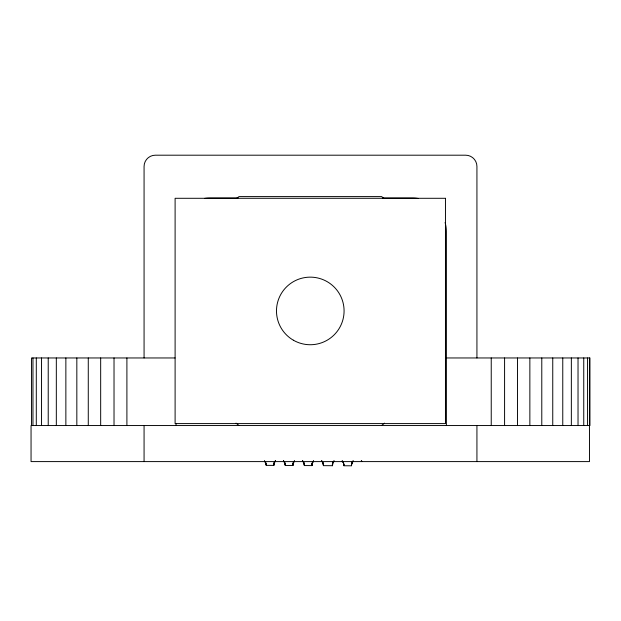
<?xml version="1.0" encoding="UTF-8"?>
<svg xmlns="http://www.w3.org/2000/svg" width="621" height="621" viewBox="0 0 621 621"><rect width="100%" height="100%" fill="white"/><g stroke="black" fill="none" stroke-linecap="round" stroke-linejoin="round"><path stroke-width="0.93" d="M273.783 465.013A5.806 5.806 0 0 0 273.791 465.401L274.234 462.785L275.46 460.968L274.234 462.785L273.791 465.401L266.137 465.362A5.814 5.814 0 0 0 266.153 465.013L265.703 462.785L264.476 460.968A5.713 5.713 0 0 1 266.145 465.013L265.703 462.785L264.476 460.968M292.856 465.013A5.799 5.799 0 0 0 292.879 465.502L293.112 463.313L294.533 460.968L293.306 462.785L292.879 465.502L285.21 465.463A5.806 5.806 0 0 0 283.525 460.914M311.928 465.013A5.791 5.791 0 0 0 311.959 465.603L312.184 463.313L313.605 460.968L312.379 462.785L311.959 465.603L304.274 465.556A5.791 5.791 0 0 0 302.606 460.922M332.437 465.013A5.783 5.783 0 0 0 332.476 465.703L332.693 463.313L334.114 460.968L332.887 462.785L332.476 465.703L323.339 465.657A5.783 5.783 0 0 0 321.678 460.929M361.896 461.17L361.267 460.961M381.628 425.494L384.546 423.142M236.772 198.278L239.046 196.593L381.628 196.593L383.817 198.278M237.967 197.998L209.828 197.998A33.798 33.798 0 0 0 204.456 198.433M382.52 197.998L412.6 197.998A33.798 33.798 0 0 1 417.972 198.433M175.068 357.96L31.524 357.96L31.524 425.548M446.39 357.96L589.95 357.96L589.95 425.548L31.05 425.548L31.05 461.597L589.476 461.597L589.476 357.96M236.011 423.142L239.046 425.494M361.484 461.186L361.686 461.419A5.775 5.775 0 0 0 361.36 460.922M587.567 357.96L587.567 425.548M583.748 357.96L583.748 425.548M578.027 357.96L578.027 425.548M571.351 357.96L571.351 425.548M562.766 357.96L562.766 425.548M552.752 357.96L552.752 425.548M541.784 357.96L541.784 425.548M529.86 357.96L529.86 425.548M517.464 357.96L517.464 425.548M504.586 357.96L504.586 425.548M491.234 357.96L491.234 425.548M476.928 357.96L476.928 166.459A11.263 11.263 0 0 0 465.665 155.196L155.335 155.196A11.263 11.263 0 0 0 144.072 166.459L144.072 357.96M476.928 425.548L476.928 461.597M446.39 425.548L446.39 231.796A33.798 33.798 0 0 0 445.086 222.497M176.038 423.615L176.038 425.548M144.072 425.548L144.072 461.597M126.901 357.96L126.901 425.548M114.023 357.96L114.023 425.548M100.672 357.96L100.672 425.548M88.275 357.96L88.275 425.548M76.833 357.96L76.833 425.548M65.865 357.96L65.865 425.548M56.325 357.96L56.325 425.548M48.221 357.96L48.221 425.548M41.545 357.96L41.545 425.548M36.297 357.96L36.297 425.548M32.96 357.96L32.96 425.548M353.202 460.937A5.775 5.775 0 0 0 351.564 465.804L343.832 465.766A5.775 5.775 0 0 0 342.187 460.929M332.328 465.02A5.775 5.775 0 0 1 334.02 460.929M311.804 465.02A5.783 5.783 0 0 1 313.496 460.929M292.716 465.02A5.791 5.791 0 0 1 294.408 460.922M273.62 465.02A5.806 5.806 0 0 1 275.32 460.914M285.225 465.013L284.775 462.785L283.549 460.968L284.775 462.785L285.225 465.013M304.298 465.013L303.848 462.785L302.621 460.968L303.848 462.785L304.298 465.013M323.378 465.013L322.928 462.785L321.701 460.968L322.928 462.785L323.378 465.013M343.879 465.013C343.902 466.907 343.778 461.023 342.202 460.968L343.429 462.785L343.879 465.013M351.54 464.43C351.494 468.071 351.416 461.263 353.186 460.968L351.54 464.43M445.459 198.293L175.106 198.293L175.106 423.592L445.459 423.592L445.459 198.293M293.384 340.207A33.798 33.798 0 0 0 344.081 310.942A33.798 33.798 0 0 0 293.384 281.67A33.798 33.798 0 0 0 293.384 340.207"/></g></svg>
